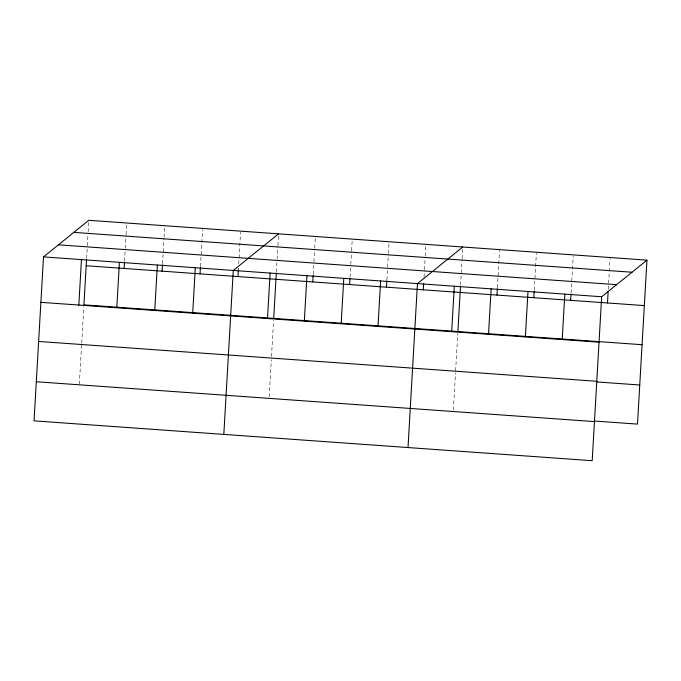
<?xml version="1.0" encoding="UTF-8"?>
<svg xmlns="http://www.w3.org/2000/svg" width="681" height="681" viewBox="0 0 681 681"><rect width="100%" height="100%" fill="white"/><g stroke="black" fill="none" stroke-linecap="round" stroke-linejoin="round"><path stroke-width="0.51" stroke-dasharray="3.4 2.55" d="M79.345 384.254L81.601 345.148M81.72 343.028L83.806 306.978M86.606 258.346L87.279 246.718M87.338 245.662L88.07 232.979M88.13 231.923L88.675 222.406M124.563 261.053L125.227 249.433M125.295 248.369L126.028 235.686M126.087 234.63L126.632 225.122M162.512 263.768L163.976 238.401M164.036 237.346L164.649 226.773M200.469 266.475L202.606 229.48M238.359 270.246L238.486 268.127M238.725 263.905L240.555 232.195M269.182 396.751L271.31 359.755M271.498 356.58L273.575 320.521M276.375 271.898L277.048 260.27M277.107 259.214L277.839 246.531M277.899 245.475L278.452 235.958M313.217 274.528L313.881 262.9M313.95 261.844L314.682 249.161M314.741 248.105L315.346 237.533M350.051 277.158L350.724 265.53M350.783 264.475L351.515 251.791M351.575 250.736L352.188 240.163M386.893 279.789L387.566 268.161M387.625 267.105L388.357 254.422M388.417 253.366L388.962 243.849M424.033 277.133L424.399 270.791M424.459 269.736L425.191 257.052M425.25 255.996L425.804 246.479M453.367 409.902L455.504 372.907M455.623 370.787L457.76 333.673M460.569 285.05L462.033 259.682M462.093 258.627L462.637 249.11M497.402 287.68L499.539 250.685M534.245 290.31L536.373 253.315M571.078 292.941L573.215 255.945M608.286 289.229L610.048 258.576"/><path stroke-width="1.02" d="M646.95 260.151L88.802 220.295L43.507 256.89L34.05 420.849L592.198 460.705L601.655 296.746L646.95 260.151L637.493 424.11L594.343 421.028M78.834 305.054L81.456 259.597M86.547 259.401L83.925 304.85L642.072 344.705M116.791 307.761L119.413 262.313M124.138 268.459L124.504 262.117M154.749 310.468L157.371 265.02M162.087 271.166L162.453 264.824M192.697 313.183L195.319 267.735M200.044 273.873L200.41 267.531M223.819 434.401L233.277 270.442L278.572 233.847M237.992 276.588L238.359 270.246M267.488 318.521L270.11 273.072M273.694 318.402L276.316 272.953M304.33 321.151L306.952 275.703M312.792 281.925L313.158 275.584M341.164 323.781L343.786 278.333M349.625 284.556L349.991 278.214M378.006 326.412L380.628 280.964M386.467 287.186L386.834 280.844M408.013 447.553L417.462 283.594L462.757 246.999M423.301 289.817L423.667 283.475M451.682 331.673L454.304 286.224M457.887 331.553L460.509 286.105M488.515 334.303L491.137 288.855M496.977 295.077L497.343 288.735M525.357 336.933L527.979 291.485M533.819 297.708L534.185 291.366M562.191 339.564L564.813 294.115M570.652 300.338L571.018 293.996M607.495 302.968L608.159 291.34M73.854 232.374L632.002 272.23M58.455 244.811L616.603 284.667M43.507 256.89L601.655 296.746M86.181 265.743L644.328 305.599M40.886 302.338L599.033 342.194M38.63 341.445L596.777 381.3M596.599 381.922L639.748 385.003M36.306 381.743L594.453 421.599"/></g></svg>
